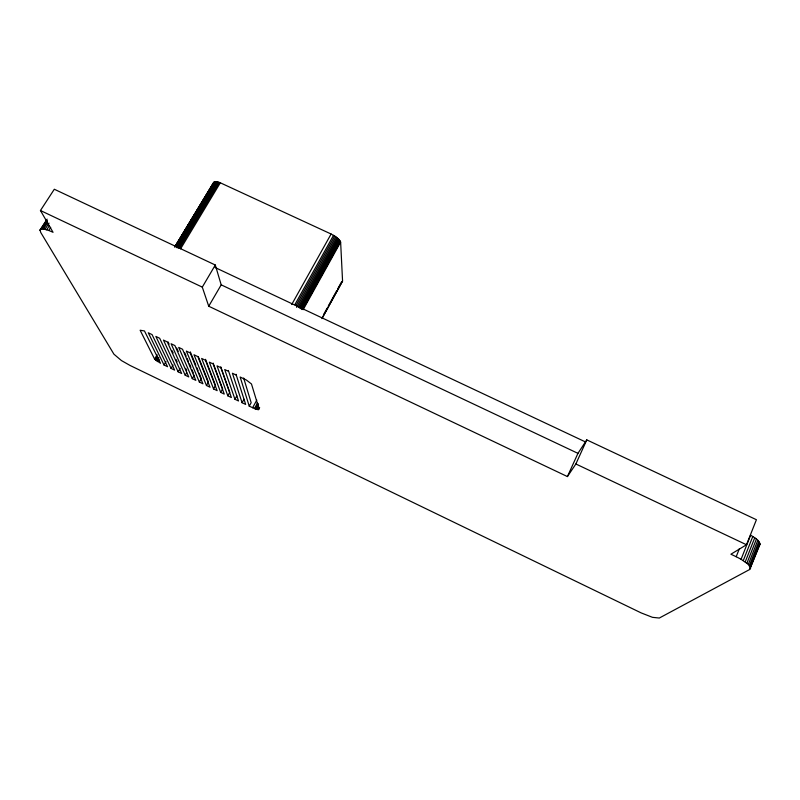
<?xml version="1.0" encoding="UTF-8"?>
<svg xmlns="http://www.w3.org/2000/svg" width="800" height="800" viewBox="0 0 800 800"><rect width="100%" height="100%" fill="white"/><g stroke="black" fill="none" stroke-linecap="round" stroke-linejoin="round"><path stroke-width="1.2" d="M750.62 568.32L748.33 564.38L741.09 559.27L750.63 535.15C754.08 537.57 759.31 539.76 760 544.38L749.67 569.5L659.3 618.04L652.48 617.33L641.17 612.91L130.07 365.46L121.44 360.57L113.92 354.18L40.7 232.4L40.1 229.85L47.12 219.15M213.46 183.23C214.27 180.35 218.4 182.18 220.32 182.8L331.11 234.02L335.85 236.79L339.38 239.97L340.63 242.11L342.56 281.04L322.25 317.79M748.33 564.38L757.8 540.3M749.42 565.52L758.86 541.48M750.17 566.57L759.59 542.56M749.67 569.5L759.97 543.53M743.28 560.58L752.8 536.46M745.24 561.89L754.74 537.77M746.93 563.16L756.42 539.06M741.09 559.27L736.19 556.72L739.38 548.69M736.19 556.72L730.91 554.22L746.5 544.76L756.41 519.72L586.79 439.88L577.95 453.35L567.42 476.57L208.73 306.23L202.29 287.13L40.45 210.52L54.31 189.24L215.3 265.02L221.2 284.85L208.73 306.23M567.42 476.57L575.87 463.98L586.79 439.88M323.58 314.68L327.17 308.12M328.37 305.94L336.75 290.64M337.95 288.45L341.54 281.9M321.98 318.63L342.56 281.04M256.05 409.19L258.43 409.63L259.06 408.95L251.48 383.99L246.45 380.08L240.14 377L249.24 406.17L256.05 409.19L258.45 404.85M256.78 409.4L258.58 406.14M257.43 409.55L258.63 407.37M257.98 409.62L259.18 407.45M258.43 409.63L259.63 407.45M303.15 309.7L340.63 242.11M252.57 407.77L256.8 400.12M254.4 408.59L257.42 403.12M255.25 408.92L258.25 403.49M298.26 307.01L336.89 237.58M299.25 307.78L337.84 238.38M300.13 308.55L338.67 239.19M301.15 308.81L339.38 239.97M301.77 309.52L339.95 240.73M302.84 309.09L340.37 241.45M249.24 406.17L251.17 402.7L243.65 377.99M291.7 304.54L331.11 234.02M294.8 304.76L333.55 235.3M296.01 305.48L334.73 236.02M236.02 374.28L245.67 404.44L242.09 402.71L244.02 399.25M296.57 307.32L335.85 236.79M228.35 370.44L238.52 400.98L234.95 399.26L236.88 395.8M227.81 395.81L217.01 365.83L220.85 367.68L231.38 397.53L227.81 395.81L229.75 392.36L220.75 366.79M220.69 392.37L209.33 362.14L213.17 363.98L224.25 394.09L220.69 392.37L222.64 388.92L213.16 363.14M213.58 388.93L201.66 358.45L205.49 360.29L217.13 390.65L213.58 388.93L215.53 385.49L205.52 359.32M206.47 385.49L194 354.76L197.83 356.61L210.02 387.21L206.47 385.49L208.43 382.06L198.4 356.83M199.37 382.06L186.35 351.09L190.17 352.92L202.92 383.78L199.37 382.06L201.34 378.64L199.04 373.06M192.29 378.64L178.71 347.41L182.53 349.25L195.83 380.35L192.29 378.64L194.26 375.22M185.21 375.22L171.09 343.75L174.9 345.58L188.75 376.93L185.21 375.22L186.69 372.66M178.14 371.8L163.47 340.09L167.28 341.92L181.67 373.51L178.14 371.8L180.12 368.39M171.08 368.39L155.87 336.43L159.67 338.26L174.61 370.1L171.08 368.39L173.07 364.99M164.03 364.99L148.27 332.78L152.07 334.61L167.55 366.69L164.03 364.99L166.02 361.59M154.61 359.07L140.13 330.23L144.48 330.96L160.51 363.28L154.61 359.07L157.14 354.78M155.07 359.53L156.97 356.31M155.63 360.03L157.53 356.81M156.28 360.56L158.18 357.34M157.02 361.1L158.91 357.89M157.82 361.66L159.09 359.51M202.29 287.13L215.3 265.02M176.25 246.5L215.36 181.7M176.4 247.62L216.16 181.71M177.3 247.79L217.07 181.82M178.31 248.05L218.08 182.05M179.4 248.42L219.17 182.38M180.56 248.87L220.32 182.8M175.05 246.44L213.77 182.32M175.49 245.72L213.53 182.73M174.75 247.26L214.15 182.01M175.6 246.54L214.69 181.8M40.1 229.85L41.22 229.04L43.49 229.01L48.71 230.44L50.7 227.35M42.22 228.92L47.52 220.74M43.49 229.01L47.47 222.86M45.01 229.29L49 223.13M46.76 229.77L49.42 225.66M40 230.54L46.58 220.38M41.22 229.04L46.52 220.86M759.02 545.66L760 544.38M48.71 230.44L53.04 232.29L40.45 210.52M215.11 267.52L585.5 441.95M221.2 284.85L577.95 453.35M575.87 463.98L746.5 544.76M228.55 371.38L224.7 369.53L234.95 399.26M236.28 375.14L232.41 373.23L242.09 402.71M168.12 341.95L169.12 344.16M172.12 350.77L173.12 352.97M176.12 359.58L177.12 361.78M176.72 348.03L178.22 351.42M185.69 368.41L186.69 370.67M184.68 352.74L186.12 356.12M187.07 358.36L188.51 361.73M189.47 363.98L190.9 367.35M191.86 369.6L193.3 372.97M190.32 351.88L195.83 365.26M196.75 367.49L198.12 370.83"/></g></svg>
